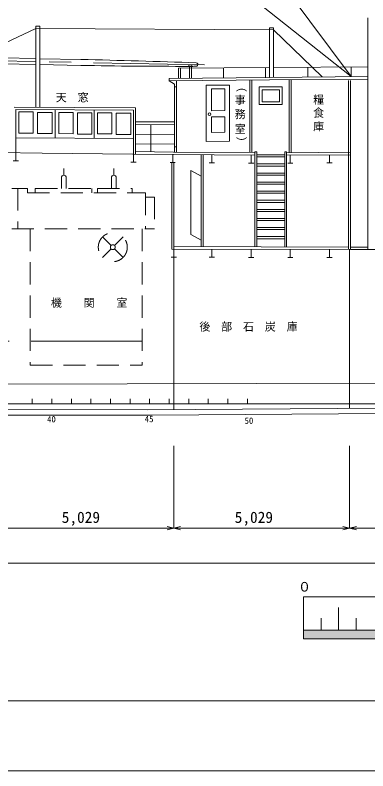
# Model space of a CAD drawing. Units: millimetres, scale not verified. Extents: x -51050 to 51050, y -29700 to 29700.
# Drawn here: x -18083 to -7989, y -29700 to -8073 of the extents above; entities that cross this region are included whole.
import ezdxf
from ezdxf.enums import TextEntityAlignment as Align

# ---------------------------------------------------------------- set-up
doc = ezdxf.new("R2010")
doc.units = ezdxf.units.MM
doc.header["$LTSCALE"] = 100
for name, pattern in [('DASHED_SPACED', [12, 6, -6]), ('USER1', [50.8, 31.75, -6.35, 6.35, -6.35]), ('USER2', [9.525, 6.35, -3.175])]:
    doc.linetypes.add(name, pattern=pattern)
for name, color, linetype, lineweight in [('0-2_sunpou', 7, 'Continuous', 18), ('0-3_keijou', 7, 'Continuous', 18), ('0-4_frame', 7, 'Continuous', 18), ('0-6_center', 7, 'USER1', 18)]:
    doc.layers.add(name, color=color, linetype=linetype, lineweight=lineweight)
doc.layers.add('0-5_text', color=7, linetype='Continuous')
doc.styles.add('ＭＳ ゴシック', font='')
doc.styles.get('ＭＳ ゴシック').set_extended_font_data('MS Gothic')

msp = doc.modelspace()

# ---------------------------------------------------------------- linework, layer by layer
at = {"layer": '0-2_sunpou'}
for p, q in [((-43083.2, -19201), (29321.6, -19201)), ((-17594.5, -19056), (-17594.5, -19201)), ((-17034.5, -19056), (-17034.5, -19201)), ((-16474.5, -19056), (-16474.5, -19201)), ((-15914.5, -19056), (-15914.5, -19201)), ((-15354.5, -19056), (-15354.5, -19201)), ((-14794.5, -19056), (-14794.5, -19201)), ((-14234.5, -19056), (-14234.5, -19201)), ((-13674.5, -19056), (-13674.5, -19201)), ((-13114.5, -19056), (-13114.5, -19201)), ((-12554.5, -19056), (-12554.5, -19201)), ((-11994.5, -19056), (-11994.5, -19201)), ((-11434.5, -19056), (-11434.5, -19201)), ((-13539.1, -20395.3), (-13539.1, -22753.6)), ((-8510.1, -20395.3), (-8510.1, -22753.6)), ((-13539.1, -22753.6), (-13732.3, -22701.9)), ((-13539.1, -22753.6), (-13346, -22701.9)), ((-8510.1, -22753.6), (-8703.3, -22701.9)), ((-8510.1, -22753.6), (-8317, -22701.9)), ((28607.6, -22753.6), (-39726.4, -22753.6)), ((-13539.1, -22753.6), (-13732.3, -22805.4)), ((-13539.1, -22753.6), (-13346, -22805.4)), ((-8510.1, -22753.6), (-8703.3, -22805.4)), ((-8510.1, -22753.6), (-8317, -22805.4)), ((33019.6, -23753.6), (-42024.4, -23753.6)), ((-8826.5, -25673.2), (-8826.5, -25023.2)), ((-9326.5, -25673.2), (-9326.5, -25333.2)), ((-8326.5, -25673.2), (-8326.5, -25333.2)), ((-9826.5, -25673.2), (10173.5, -25673.2)), ((-9826.5, -25673.2), (10173.5, -25673.2)), ((-9826.5, -25673.2), (10173.5, -25673.2)), ((10173.5, -25923.2), (-9826.5, -25923.2)), ((10173.5, -25923.2), (-9826.5, -25923.2))]:
    msp.add_line(p, q, dxfattribs=at)
msp.add_lwpolyline([(-9826.5, -24723.2), (10173.5, -24723.2), (10173.5, -25923.2), (-9826.5, -25923.2)], close=True, dxfattribs=at)
msp.add_solid([(-9826.5, -25673.2), (10173.5, -25673.2), (-9826.5, -25923.2), (10173.5, -25923.2)], dxfattribs=at)
at = {"layer": '0-3_keijou'}
for p, q in [((-7988.6, -8151.5), (-7988.6, -14784.6)), ((-17491.4, -8389.7), (-17491.4, -10712.5)), ((-10808.5, -8433.2), (-10808.5, -9855.5)), ((-10688.5, -8490.4), (-9298.7, -9840.9)), ((-17491.4, -9317.6), (-18438.8, -9299.3)), ((-17491.4, -9487.6), (-18438.8, -9469.3)), ((-16202.4, -9342.5), (-17371.4, -9319.9)), ((-16202.4, -9512.5), (-17371.4, -9489.9)), ((-13108.3, -9497), (-13108.3, -9536.5)), ((-10808.5, -9574.5), (-13404.4, -9593.4)), ((-13404.4, -9593.4), (-13404.4, -9880.7)), ((-13346.4, -9593), (-13346.4, -9880.1)), ((-13118.3, -9546.5), (-13118.3, -9538.9)), ((-13118.3, -9546.5), (-13038.6, -9546.5)), ((-13095.1, -9546.5), (-13095.1, -9877.7)), ((-13037, -9546.3), (-13037, -9877.1)), ((-12123.7, -9584.1), (-12123.7, -9868.3)), ((-10919.6, -9575.3), (-10919.6, -9856.6)), ((-7988.6, -9554), (-10688.5, -9573.6)), ((-9704.8, -9566.5), (-9704.8, -9844.9)), ((-8462.6, -9557.4), (-8462.6, -9832.8)), ((-10808.5, -9855.5), (-13677, -9883.3)), ((-13677, -9883.3), (-13677, -9951.3)), ((-10808.5, -9928.3), (-13677, -9951.3)), ((-11365.5, -9932.7), (-11365.5, -12007.1)), ((-11307.8, -12007.5), (-11307.8, -9932.3)), ((-7988.6, -9828.2), (-10808.5, -9855.5)), ((-7988.6, -9905.6), (-10808.5, -9928.3)), ((-10237.6, -9923.7), (-10237.6, -12009.2)), ((-10179.9, -12008.8), (-10179.9, -9923.2)), ((-8486.1, -14783.3), (-8486.1, -9947.8)), ((-13521.2, -10051.5), (-13677, -9951.3)), ((-13521.2, -10051.5), (-13521.2, -11992.4)), ((-13464.3, -10127.1), (-13521.2, -10127.6)), ((-13464.3, -9949.6), (-13464.3, -11992.8)), ((-11951.1, -10073.4), (-12619.9, -10080.1)), ((-12619.9, -10080.1), (-12619.9, -11689)), ((-11951.1, -10073.4), (-11951.1, -11682.3)), ((-8543.8, -9948.3), (-8543.8, -14783.1)), ((-12080.7, -10177.8), (-12466.5, -10181.6)), ((-12466.5, -10181.6), (-12466.5, -10810.9)), ((-12080.7, -10177.8), (-12080.7, -10807)), ((-18106.4, -10709.3), (-14636.9, -10727.6)), ((-18060.3, -10776.3), (-14695.3, -10794)), ((-18060.3, -10776.3), (-18060.3, -12014.3)), ((-16938.7, -10782.2), (-16938.7, -11594.2)), ((-15817, -10788.1), (-15817, -11600.1)), ((-14695.3, -10794), (-14695.3, -12051.3)), ((-14636.9, -10727.6), (-14636.9, -12051.3)), ((-12080.7, -10807), (-12466.5, -10810.9)), ((-17977.8, -10842.4), (-17562.9, -10844.6)), ((-17977.8, -10842.4), (-17977.8, -11447.9)), ((-17562.9, -10844.6), (-17562.9, -11450.1)), ((-17442.1, -10855.7), (-17027.2, -10857.9)), ((-17442.1, -10855.7), (-17442.1, -11461.2)), ((-17027.2, -10857.9), (-17027.2, -11463.4)), ((-16836.1, -10857.8), (-16421.2, -10860)), ((-16836.1, -10857.8), (-16836.1, -11463.3)), ((-16421.2, -10860), (-16421.2, -11465.5)), ((-16300.4, -10871.1), (-15885.5, -10873.3)), ((-16300.4, -10871.1), (-16300.4, -11476.6)), ((-15885.5, -10873.3), (-15885.5, -11478.8)), ((-15727, -10865.9), (-15312.1, -10868.1)), ((-15727, -10865.9), (-15727, -11471.5)), ((-15312.1, -10868.1), (-15312.1, -11473.7)), ((-15191.3, -10879.2), (-15191.3, -11484.8)), ((-15191.3, -10879.2), (-14776.4, -10881.4)), ((-14776.4, -10881.4), (-14776.4, -11487)), ((-12080.7, -10984.6), (-12466.5, -10988.5)), ((-12466.5, -10988.5), (-12466.5, -11431)), ((-12080.7, -10984.6), (-12080.7, -11427.1)), ((-13521.2, -11127.3), (-14636.9, -11123.5)), ((-13521.2, -11208.6), (-14636.9, -11204)), ((-14198.9, -11205.8), (-14198.9, -11984.8)), ((-17977.8, -11447.9), (-17562.9, -11450.1)), ((-17442.1, -11461.2), (-17027.2, -11463.4)), ((-12080.7, -11427.1), (-12466.5, -11431)), ((-18060.3, -11588.2), (-14695.3, -11606)), ((-16836.1, -11463.3), (-16421.2, -11465.5)), ((-16300.4, -11476.6), (-15885.5, -11478.8)), ((-15727, -11471.5), (-15312.1, -11473.7)), ((-15191.3, -11484.8), (-14776.4, -11487)), ((-13521.2, -11488.1), (-14636.9, -11483.5)), ((-13521.2, -11765.6), (-14636.9, -11761)), ((-13464.3, -11840.9), (-13521.2, -11841)), ((-11951.1, -11682.3), (-12619.9, -11689)), ((-18060.3, -12244.3), (-18060.3, -12014.3)), ((-14695.3, -12281.3), (-14695.3, -12051.3)), ((-13573.7, -12294.2), (-13573.7, -12064.2)), ((-12762.5, -12069.8), (-12762.5, -14699.7)), ((-12704.8, -14699.8), (-12704.8, -12070.2)), ((-12452, -12301.9), (-12452, -12071.9)), ((-11330.3, -12309.5), (-11330.3, -12079.5)), ((-11165.7, -11988), (-11165.7, -14704)), ((-10369.5, -12072), (-11165.7, -12072)), ((-10315.8, -11988), (-10315.8, -14706.2)), ((-8486.1, -11996), (-10315.8, -12009.8)), ((-8486.1, -12068.2), (-10315.8, -12082)), ((-10208.7, -12311.2), (-10208.7, -12081.2)), ((-9087, -12302.7), (-9087, -12072.7)), ((-18135.3, -12244.3), (-17985.3, -12244.3)), ((-14770.3, -12281.3), (-14620.3, -12281.3)), ((-13648.7, -12294.2), (-13498.7, -12294.2)), ((-13603.4, -12294.2), (-13603.4, -14769.5)), ((-13539.1, -14769.4), (-13539.1, -12293.9)), ((-12527, -12301.9), (-12377, -12301.9)), ((-11405.3, -12309.5), (-11255.3, -12309.5)), ((-10369.5, -12132), (-11165.7, -12132)), ((-10283.7, -12311.2), (-10133.7, -12311.2)), ((-9162, -12302.7), (-9012, -12302.7)), ((-16688.4, -12463.9), (-16688.4, -12656.2)), ((-15257.6, -12463.9), (-15257.6, -12656.2)), ((-10369.5, -12332), (-11165.7, -12332)), ((-10369.5, -12392), (-11165.7, -12392)), ((-16758.4, -12726.2), (-16758.4, -13030.3)), ((-16618.4, -12726.2), (-16618.4, -13030.3)), ((-15327.6, -12726.2), (-15327.6, -13030.3)), ((-15187.6, -12726.2), (-15187.6, -13030.3)), ((-10369.5, -12592), (-11165.7, -12592)), ((-10369.5, -12652), (-11165.7, -12652)), ((-10369.5, -12852), (-11165.7, -12852)), ((-10369.5, -12912), (-11165.7, -12912)), ((-10369.5, -13112), (-11165.7, -13112)), ((-10369.5, -13172), (-11165.7, -13172)), ((-10369.5, -13372), (-11165.7, -13372)), ((-10369.5, -13432), (-11165.7, -13432)), ((-10369.5, -13632), (-11165.7, -13632)), ((-10369.5, -13692), (-11165.7, -13692)), ((-10369.5, -13892), (-11165.7, -13892)), ((-10369.5, -13952), (-11165.7, -13952)), ((-10369.5, -14152), (-11165.7, -14152)), ((-10369.5, -14212), (-11165.7, -14212)), ((-10369.5, -14412), (-11165.7, -14412)), ((-10369.5, -14472), (-11165.7, -14472)), ((-8543.8, -14711), (-13545.8, -14697.6)), ((440.4, -14666.9), (-7988.6, -14784.6)), ((-8486.1, -14783.3), (-13603.4, -14769.5)), ((-13539.1, -14999.4), (-13539.1, -14769.4)), ((-12452, -15002.6), (-12452, -14772.6)), ((-11330.3, -15005.6), (-11330.3, -14775.6)), ((-10208.7, -15008.7), (-10208.7, -14778.7)), ((-9087, -15011.7), (-9087, -14781.7)), ((-8510.1, -14783.1), (-8510.1, -19327.7)), ((-7988.6, -14712.5), (-8486.1, -14711.2)), ((-7988.6, -14784.6), (-8486.1, -14783.3)), ((-13614.1, -14999.4), (-13464.1, -14999.4)), ((-13539.1, -14999.4), (-13539.1, -19361.5)), ((-12527, -15002.6), (-12377, -15002.6)), ((-11405.3, -15005.6), (-11255.3, -15005.6)), ((-10283.7, -15008.7), (-10133.7, -15008.7)), ((-9162, -15011.7), (-9012, -15011.7)), ((21321.8, -18529.8), (-31704.5, -18672.8)), ((-14295.4, -19366.6), (16219.1, -19161.8)), ((-39320.2, -19338.8), (-14296.2, -19366.6)), ((-14158.3, -19517.4), (16356.2, -19312.6)), ((-14158.3, -19517.4), (16356.2, -19312.6)), ((-14158.3, -19517.4), (16356.2, -19312.6)), ((-39656.3, -19517.4), (-14159.1, -19517.4)), ((-39656.3, -19517.4), (-14159.1, -19517.4))]:
    msp.add_line(p, q, dxfattribs=at)
at = {"layer": '0-3_keijou', "linetype": 'USER1'}
for p, q in [((-13057, -12523.9), (-13057, -14352.5)), ((-13057, -12523.9), (-12762.5, -12680.7)), ((-13057, -14352.5), (-12762.5, -14509.2))]:
    msp.add_line(p, q, dxfattribs=at)
at = {"layer": '0-3_keijou', "linetype": 'USER2'}
for p, q in [((-18180.8, -13030.3), (-17732.3, -13030.3)), ((-18009.3, -13030.3), (-18009.3, -14190.8)), ((-17732.3, -13030.3), (-17732.3, -13162.2)), ((-17732.3, -13162.2), (-14355.8, -13162.2)), ((-17508.1, -13030.3), (-17508.1, -13162.2)), ((-17508.1, -13030.3), (-15885.8, -13030.3)), ((-15885.8, -13030.3), (-15885.8, -13162.2)), ((-15727.5, -13030.3), (-15727.5, -13162.2)), ((-15727.5, -13030.3), (-14738.3, -13030.3)), ((-14738.3, -13030.3), (-14738.3, -13162.2)), ((-14355.8, -13162.2), (-14355.8, -14190.8)), ((-14355.8, -13280.9), (-14092, -13280.9)), ((-14092, -13280.9), (-14092, -14190.8)), ((-18180.8, -14190.8), (-14092, -14190.8)), ((-14448.1, -14190.8), (-14448.1, -18093.9))]:
    msp.add_line(p, q, dxfattribs=at)
at = {"layer": '0-3_keijou', "linetype": 'DASHED_SPACED'}
for p, q in [((-15581.6, -14420.6), (-15337.6, -14664.6)), ((-15238.6, -14664.6), (-14994.7, -14420.6)), ((-15581.6, -15007.5), (-15337.6, -14763.5)), ((-15238.6, -14763.5), (-14994.7, -15007.5))]:
    msp.add_line(p, q, dxfattribs=at)
at = {"layer": '0-3_keijou'}
for points in [[(-24386.4, 11483.7), (-8462.6, -9832.8), (-23008, 1679.3)], [(-17491.4, -8389.7), (-17371.4, -8389.7), (-17371.4, -10713.2)], [(-10808.5, -8433.2), (-10688.5, -8433.2), (-10688.5, -9854.4)], [(-10688.5, -8490.4), (-17491.4, -8458.4), (-21875.6, -10524.4)], [(-13108.3, -9497), (-13028.6, -9497), (-13028.6, -9536.5)], [(-11219.4, -12080.3), (-13551.3, -12064.4), (-14712.6, -12051.1), (-17306.8, -12019.3), (-18568.1, -12002.6)], [(-11219.4, -12008.1), (-13551.3, -11992.2), (-14636.9, -11979.8)], [(-11165.7, -11988), (-11219.4, -11988.9), (-11219.4, -14703.8)], [(-10315.8, -11988), (-10369.5, -11988.9), (-10369.5, -14706.1)]]:
    msp.add_lwpolyline(points, dxfattribs=at)
for points in [[(-11095.3, -10130), (-10438.3, -10130), (-10438.3, -10634.1), (-11095.3, -10634.1)], [(-11015.3, -10210), (-10518.3, -10210), (-10518.3, -10554.1), (-11015.3, -10554.1)]]:
    msp.add_lwpolyline(points, close=True, dxfattribs=at)
at = {"layer": '0-3_keijou', "linetype": 'USER2'}
msp.add_lwpolyline([(-17653.2, -14190.8), (-17653.2, -18093.9), (-14448.1, -18093.9)], dxfattribs=at)
at = {"layer": '0-3_keijou'}
msp.add_circle((-12521.9, -10907.1), 41, dxfattribs=at)
at = {"layer": '0-3_keijou', "linetype": 'DASHED_SPACED'}
for radius in [415, 70]:
    msp.add_circle((-15288.1, -14714.1), radius, dxfattribs=at)
at = {"layer": '0-3_keijou'}
for centre, radius, start, end in [((-20942.5, -229029.5), 219738.1, 87.90311, 88.76395), ((-13333.4, 145362), 154901.1, 268.93872, 270.08317), ((-12902.4, -9488.5), 50, 267.97178, 90), ((-13118.3, -9536.5), 10, 270, 360), ((-13038.6, -9536.5), 10, 270, 360), ((-13333.4, 145362), 154901.1, 270.11263, 270.15875), ((-16688.4, -12726.2), 70, 0, 180), ((-15257.6, -12726.2), 70, 0, 180), ((-14159.1, -19397.4), 120, 270, 270.38454), ((-14159.1, -19397.4), 120, 270, 270.38454)]:
    msp.add_arc(centre, radius, start, end, dxfattribs=at)
at = {"layer": '0-4_frame'}
for points in [[(-51049.6, -29699.5), (51050.4, -29699.5), (51050.4, 29700.5), (-51049.6, 29700.5)], [(-49049.6, -27699.5), (49050.4, -27699.5), (49050.4, 27700.5), (-49049.6, 27700.5)]]:
    msp.add_lwpolyline(points, close=True, dxfattribs=at)
at = {"layer": '0-6_center'}
for p, q in [((-17491.4, -9402.6), (-21925, -9317.2)), ((-12665.5, -9495.6), (-17371.4, -9404.9)), ((-14448.1, -17404.4), (-39355.1, -17404.4))]:
    msp.add_line(p, q, dxfattribs=at)

# ---------------------------------------------------------------- texts
at = {"layer": '0-2_sunpou', "style": 'ＭＳ ゴシック'}
for s, height, p in [('40', 183.3, (-17168.1, -19783.4)), ('45', 183.3, (-14373.2, -19776)), ('50', 183.3, (-11516.7, -19824.1)), ('5,029', 322.6, (-16750.3, -22700.7)), ('5,029', 322.6, (-11800.4, -22700.7)), ('０', 274.9, (-9989.8, -24650.9))]:
    msp.add_text(s, height=height, dxfattribs=at).set_placement(p, align=Align.BOTTOM_LEFT)
at = {"layer": '0-5_text', "style": 'ＭＳ ゴシック'}
for s, p in [('天\u3000窓', (-16918.1, -10612.9)), ('事', (-11798.3, -10686.5)), ('糧', (-9554, -10676.4)), ('務', (-11798.3, -11095.4)), ('食', (-9554, -11053.4)), ('室', (-11798.3, -11516.8)), ('庫', (-9554, -11443.4)), ('機\u3000\u3000関\u3000\u3000室', (-17058.6, -16490.8)), ('後\u3000部\u3000石\u3000炭\u3000庫', (-12811.3, -17173.5))]:
    msp.add_text(s, height=229.1, dxfattribs=at).set_placement(p, align=Align.BOTTOM_LEFT)
for s, p in [('（', (-11792.8, -9961.4)), ('）', (-11792.8, -11548.8))]:
    msp.add_text(s, height=229.1, rotation=270, dxfattribs=at).set_placement(p, align=Align.BOTTOM_LEFT)

doc.saveas('drawing.dxf')
